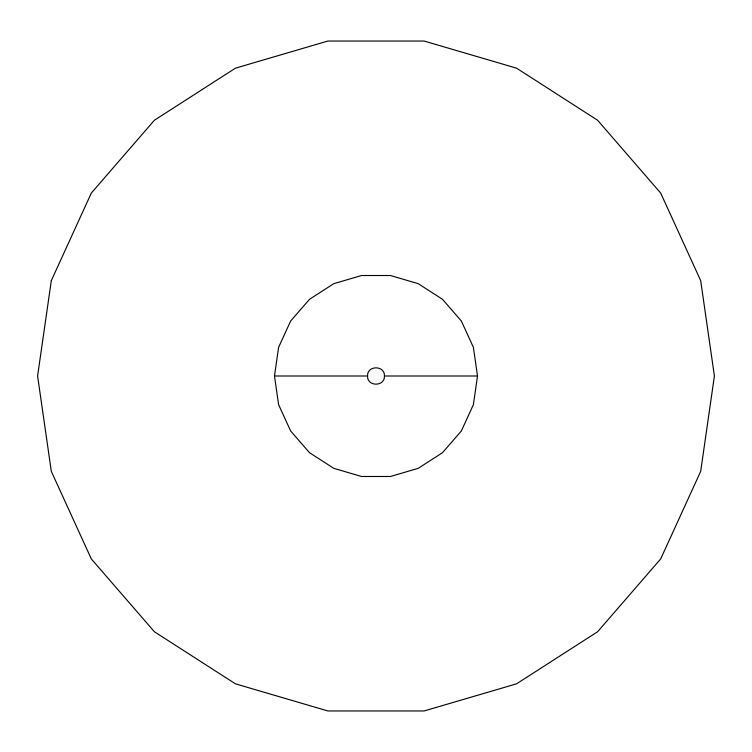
<?xml version="1.0" encoding="UTF-8"?>
<svg xmlns="http://www.w3.org/2000/svg" width="752" height="752" viewBox="0 0 752 752"><rect width="100%" height="100%" fill="white"/><g stroke="black" fill="none" stroke-linecap="round" stroke-linejoin="round"><path stroke-width="1.13" d="M274.48 376L278.588 347.396L290.592 321.113L309.523 299.277L333.832 283.654L361.552 275.514L390.448 275.514L418.168 283.654L442.477 299.277L461.408 321.113L473.412 347.396L477.52 376L473.412 404.604L461.408 430.887L442.477 452.723L418.168 468.346L390.448 476.486L361.552 476.486L333.832 468.346L309.523 452.723L290.592 430.887L278.588 404.604L274.48 376L367.54 376C367.155 365.143 384.845 365.143 384.46 376C384.845 386.857 367.155 386.857 367.54 376M384.46 376L477.52 376M51.305 280.665L37.6 376L51.305 471.335L91.321 558.952L154.395 631.746L235.423 683.822L327.844 710.96L424.156 710.96L516.577 683.822L597.605 631.746L660.679 558.952L700.695 471.335L714.4 376L700.695 280.665L660.679 193.048L597.605 120.254L516.577 68.178L424.156 41.04L327.844 41.04L235.423 68.178L154.395 120.254L91.321 193.048L51.305 280.665"/></g></svg>
